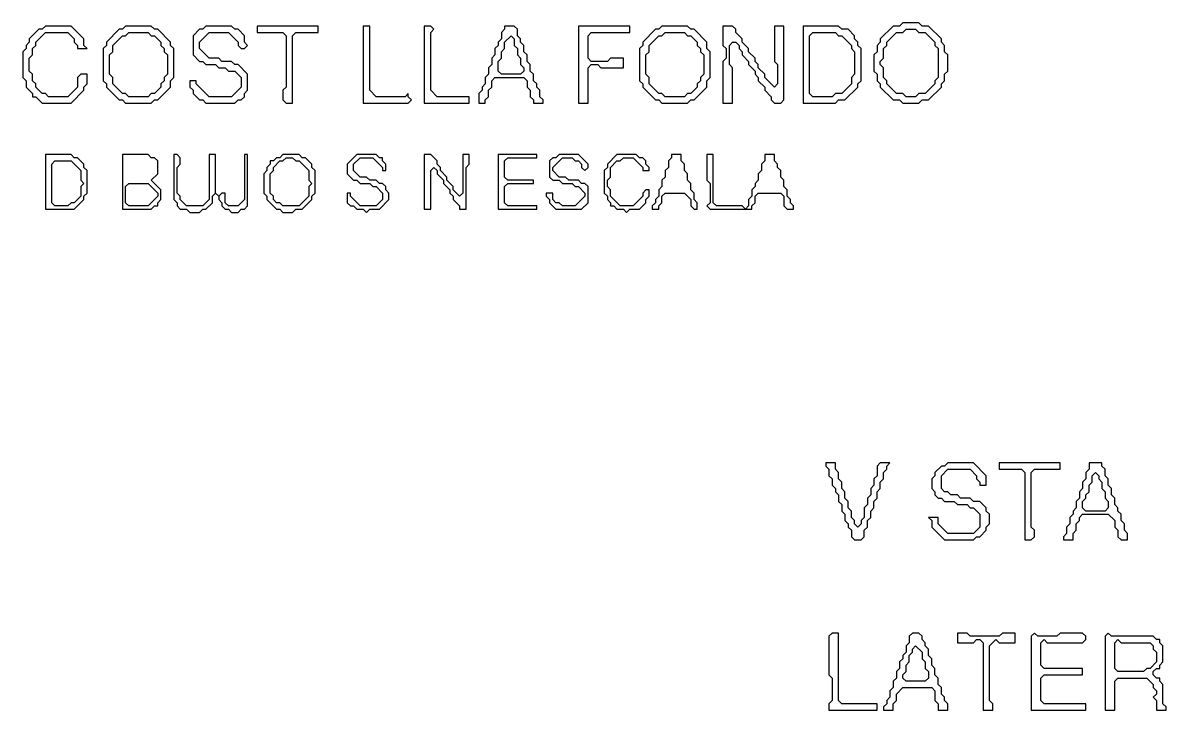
# Model space of a CAD drawing. Extents: x 17 to 323, y -435 to -5.
# Drawn here: x 218.7 to 254.3, y -235.1 to -213.7 of the extents above; entities that cross this region are included whole.
import ezdxf

# ---------------------------------------------------------------- set-up
doc = ezdxf.new("R2010")
doc.units = 0

msp = doc.modelspace()

# ---------------------------------------------------------------- linework, layer by layer
at = {"layer": 'CONTOURS'}
for p, q in [((219.2, -213.9), (218.9, -214.2)), ((219.3, -213.9), (219.2, -213.9)), ((219.4, -213.8), (219.3, -213.9)), ((220.2, -213.8), (219.4, -213.8)), ((220.6, -214.2), (220.2, -213.8)), ((221.7, -213.9), (221.3, -214.3)), ((221.8, -213.9), (221.7, -213.9)), ((221.9, -213.8), (221.8, -213.9)), ((222.7, -213.8), (221.9, -213.8)), ((222.8, -213.9), (222.7, -213.8)), ((222.9, -213.9), (222.8, -213.9)), ((223.3, -214.3), (222.9, -213.9)), ((224.2, -213.9), (224, -214.1)), ((224.3, -213.9), (224.2, -213.9)), ((224.4, -213.8), (224.3, -213.9)), ((225.2, -213.8), (224.4, -213.8)), ((225.3, -213.9), (225.2, -213.8)), ((225.4, -213.9), (225.3, -213.9)), ((225.6, -214.1), (225.4, -213.9)), ((226, -213.8), (226, -214)), ((227.9, -213.8), (226, -213.8)), ((227.9, -214), (227.9, -213.8)), ((229.3, -213.8), (229.3, -216.2)), ((229.5, -213.8), (229.3, -213.8)), ((229.5, -215.8), (229.5, -213.8)), ((231.2, -213.8), (231.2, -216.2)), ((231.4, -213.8), (231.2, -213.8)), ((231.5, -213.9), (231.4, -213.8)), ((231.4, -214), (231.5, -213.9)), ((233.7, -213.9), (233.6, -214)), ((233.7, -213.8), (233.7, -213.9)), ((234, -213.8), (233.7, -213.8)), ((234.1, -213.9), (234, -213.8)), ((234.1, -214.1), (234.1, -213.9)), ((237.6, -213.8), (236, -213.8)), ((236, -213.8), (236, -216.2)), ((237.6, -214), (237.6, -213.8)), ((238.4, -213.9), (238, -214.3)), ((238.5, -213.9), (238.4, -213.9)), ((238.6, -213.8), (238.5, -213.9)), ((239.4, -213.8), (238.6, -213.8)), ((239.5, -213.9), (239.4, -213.8)), ((239.6, -213.9), (239.5, -213.9)), ((240, -214.3), (239.6, -213.9)), ((240.5, -213.8), (240.5, -214.4)), ((240.8, -213.8), (240.5, -213.8)), ((240.9, -213.9), (240.8, -213.8)), ((240.9, -214), (240.9, -213.9)), ((242.4, -213.8), (242.1, -213.8)), ((242.1, -213.8), (242.1, -214.9)), ((242.4, -216.1), (242.4, -213.8)), ((243, -213.8), (243, -216.2)), ((244.1, -213.8), (243, -213.8)), ((244.2, -213.9), (244.1, -213.8)), ((244.4, -213.9), (244.2, -213.9)), ((244.6, -214.1), (244.4, -213.9)), ((245.8, -213.8), (245.4, -214.2)), ((246, -213.8), (245.8, -213.8)), ((246.1, -213.7), (246, -213.8)), ((246.6, -213.7), (246.1, -213.7)), ((246.1, -214), (246.2, -213.9)), ((246.2, -213.9), (246.5, -213.9)), ((246.5, -213.9), (246.6, -214)), ((246.7, -213.8), (246.6, -213.7)), ((246.9, -213.8), (246.7, -213.8)), ((247.3, -214.2), (246.9, -213.8)), ((218.9, -214.3), (218.8, -214.4)), ((218.9, -214.2), (218.9, -214.3)), ((219.1, -214.3), (219.4, -214)), ((219.1, -214.4), (219.1, -214.3)), ((219.4, -214), (220.1, -214)), ((220.1, -214), (220.3, -214.2)), ((220.3, -214.2), (220.3, -214.3)), ((220.3, -214.3), (220.4, -214.4)), ((220.6, -214.4), (220.6, -214.2)), ((221.3, -214.3), (221.3, -214.4)), ((221.5, -214.4), (221.8, -214.1)), ((221.8, -214.1), (221.9, -214.1)), ((221.9, -214.1), (222, -214)), ((222, -214), (222.6, -214)), ((222.6, -214), (222.7, -214.1)), ((222.7, -214.1), (222.8, -214.1)), ((222.8, -214.1), (223, -214.3)), ((223, -214.3), (223, -214.4)), ((223.3, -214.4), (223.3, -214.3)), ((224, -214.1), (224, -214.7)), ((224.2, -214.3), (224.5, -214)), ((224.2, -214.5), (224.2, -214.3)), ((224.5, -214), (225.1, -214)), ((225.1, -214), (225.4, -214.3)), ((225.4, -214.3), (225.4, -214.4)), ((225.6, -214.3), (225.6, -214.1)), ((225.7, -214.4), (225.6, -214.3)), ((226, -214), (226.8, -214)), ((226.8, -214), (226.9, -214.1)), ((226.9, -214.1), (226.9, -215.7)), ((227.1, -214.1), (227.2, -214)), ((227.1, -216.2), (227.1, -214.1)), ((227.2, -214), (227.9, -214)), ((231.4, -215.8), (231.4, -214)), ((233.6, -214.2), (233.5, -214.3)), ((233.5, -214.3), (233.5, -214.4)), ((233.6, -214), (233.6, -214.2)), ((233.7, -214.3), (233.9, -214.1)), ((233.7, -214.5), (233.7, -214.3)), ((233.9, -214.1), (234, -214.2)), ((234, -214.2), (234, -214.4)), ((234.2, -214.2), (234.1, -214.1)), ((234.2, -214.3), (234.2, -214.2)), ((234.3, -214.4), (234.2, -214.3)), ((236.3, -214.1), (236.4, -214)), ((236.3, -214.8), (236.3, -214.1)), ((236.4, -214), (237.6, -214)), ((238, -214.3), (238, -214.4)), ((238.2, -214.4), (238.5, -214.1)), ((238.5, -214.1), (238.6, -214.1)), ((238.6, -214.1), (238.7, -214)), ((238.7, -214), (239.3, -214)), ((239.3, -214), (239.4, -214.1)), ((239.4, -214.1), (239.5, -214.1)), ((239.5, -214.1), (239.7, -214.3)), ((239.7, -214.3), (239.7, -214.4)), ((240, -214.5), (240, -214.3)), ((240.7, -214.4), (240.8, -214.3)), ((240.8, -214.3), (240.9, -214.3)), ((241.1, -214.2), (240.9, -214)), ((240.9, -214.3), (241, -214.4)), ((241.1, -214.3), (241.1, -214.2)), ((241.3, -214.5), (241.1, -214.3)), ((243.2, -214.1), (243.3, -214)), ((243.2, -215.9), (243.2, -214.1)), ((243.3, -214), (244, -214)), ((244, -214), (244.1, -214.1)), ((244.1, -214.1), (244.2, -214.1)), ((244.2, -214.1), (244.5, -214.4)), ((244.6, -214.2), (244.6, -214.1)), ((244.7, -214.3), (244.6, -214.2)), ((244.7, -214.4), (244.7, -214.3)), ((245.4, -214.3), (245.3, -214.4)), ((245.4, -214.2), (245.4, -214.3)), ((245.6, -214.3), (245.9, -214)), ((245.6, -214.4), (245.6, -214.3)), ((245.9, -214), (246.1, -214)), ((246.6, -214), (246.8, -214)), ((246.8, -214), (247.1, -214.3)), ((247.1, -214.3), (247.1, -214.4)), ((247.3, -214.3), (247.3, -214.2)), ((247.4, -214.4), (247.3, -214.3)), ((218.8, -214.5), (218.7, -214.6)), ((218.7, -214.6), (218.7, -215.4)), ((218.8, -214.4), (218.8, -214.5)), ((219, -214.5), (219.1, -214.4)), ((219, -214.7), (219, -214.5)), ((220.4, -214.4), (220.4, -214.5)), ((220.4, -214.5), (220.7, -214.5)), ((220.7, -214.5), (220.6, -214.4)), ((221.3, -214.4), (221.2, -214.5)), ((221.2, -214.5), (221.2, -215.5)), ((221.4, -214.7), (221.5, -214.6)), ((221.5, -214.6), (221.5, -214.4)), ((223, -214.4), (223.1, -214.5)), ((223.1, -214.5), (223.1, -214.6)), ((223.1, -214.6), (223.2, -214.7)), ((223.4, -214.5), (223.3, -214.4)), ((223.4, -215.4), (223.4, -214.5)), ((224.5, -214.8), (224.2, -214.5)), ((225.4, -214.4), (225.5, -214.5)), ((225.5, -214.5), (225.6, -214.5)), ((225.6, -214.5), (225.7, -214.4)), ((233.5, -214.4), (233.4, -214.5)), ((233.4, -214.5), (233.4, -214.7)), ((233.6, -214.6), (233.7, -214.5)), ((233.6, -214.8), (233.6, -214.6)), ((234, -214.4), (234.1, -214.5)), ((234.1, -214.5), (234.1, -214.7)), ((234.3, -214.6), (234.3, -214.4)), ((234.4, -214.7), (234.3, -214.6)), ((238, -214.4), (237.9, -214.5)), ((237.9, -214.5), (237.9, -215.5)), ((238.1, -214.7), (238.2, -214.6)), ((238.2, -214.6), (238.2, -214.4)), ((239.7, -214.4), (239.8, -214.5)), ((239.8, -214.5), (239.8, -214.6)), ((239.8, -214.6), (239.9, -214.7)), ((240.1, -214.6), (240, -214.5)), ((240.1, -215.4), (240.1, -214.6)), ((240.5, -214.4), (240.6, -214.5)), ((240.6, -214.5), (240.6, -214.8)), ((240.7, -215), (240.7, -214.4)), ((241, -214.4), (241, -214.5)), ((241, -214.5), (241.1, -214.6)), ((241.1, -214.6), (241.1, -214.7)), ((241.3, -214.6), (241.3, -214.5)), ((241.5, -214.8), (241.3, -214.6)), ((244.5, -214.4), (244.5, -214.5)), ((244.5, -214.5), (244.6, -214.6)), ((244.6, -214.6), (244.6, -215.3)), ((244.8, -214.5), (244.7, -214.4)), ((244.8, -215.5), (244.8, -214.5)), ((245.3, -214.6), (245.2, -214.7)), ((245.3, -214.4), (245.3, -214.6)), ((245.5, -214.5), (245.6, -214.4)), ((245.5, -214.8), (245.5, -214.5)), ((247.1, -214.4), (247.2, -214.5)), ((247.2, -214.5), (247.2, -215.4)), ((247.4, -214.6), (247.4, -214.4)), ((247.5, -214.7), (247.4, -214.6)), ((218.9, -214.8), (219, -214.7)), ((218.9, -215.2), (218.9, -214.8)), ((221.4, -215.3), (221.4, -214.7)), ((223.2, -214.7), (223.2, -215.3)), ((224, -214.7), (224.2, -214.9)), ((224.2, -214.9), (224.3, -214.9)), ((224.3, -214.9), (224.4, -215)), ((224.4, -215), (224.7, -215)), ((224.8, -214.8), (224.5, -214.8)), ((224.7, -215), (224.8, -215.1)), ((224.9, -214.9), (224.8, -214.8)), ((225.2, -214.9), (224.9, -214.9)), ((225.3, -215), (225.2, -214.9)), ((225.4, -215), (225.3, -215)), ((225.7, -215.3), (225.4, -215)), ((233.3, -215), (233.2, -215.1)), ((233.4, -214.7), (233.3, -214.8)), ((233.3, -214.8), (233.3, -215)), ((233.5, -214.9), (233.6, -214.8)), ((233.5, -215.2), (233.5, -214.9)), ((234.1, -214.7), (234.2, -214.8)), ((234.2, -214.8), (234.2, -215)), ((234.2, -215), (234.3, -215.1)), ((234.4, -214.9), (234.4, -214.7)), ((234.5, -215), (234.4, -214.9)), ((234.5, -215.2), (234.5, -215)), ((236.4, -214.9), (236.3, -214.8)), ((236.3, -215.1), (236.4, -215)), ((236.9, -214.9), (236.4, -214.9)), ((236.4, -215), (236.6, -215)), ((236.6, -215), (236.7, -215.1)), ((237, -214.8), (236.9, -214.9)), ((237.4, -214.8), (237, -214.8)), ((237.4, -215.1), (237.4, -214.8)), ((238.1, -215.3), (238.1, -214.7)), ((239.9, -214.7), (239.9, -215.3)), ((240.6, -214.8), (240.5, -214.9)), ((240.5, -214.9), (240.5, -216.2)), ((240.8, -215.1), (240.7, -215)), ((241.1, -214.7), (241.3, -214.9)), ((241.3, -214.9), (241.3, -215)), ((241.3, -215), (241.5, -215.2)), ((241.5, -214.9), (241.5, -214.8)), ((241.6, -215), (241.5, -214.9)), ((241.6, -215.1), (241.6, -215)), ((242.1, -214.9), (242.2, -215)), ((242.2, -215), (242.2, -215.6)), ((245.2, -214.7), (245.2, -215.2)), ((245.4, -214.9), (245.5, -214.8)), ((245.4, -215), (245.4, -214.9)), ((245.5, -215.1), (245.4, -215)), ((247.5, -215.2), (247.5, -214.7)), ((219, -215.3), (218.9, -215.2)), ((219, -215.5), (219, -215.3)), ((220.5, -215.3), (220.4, -215.4)), ((220.7, -215.3), (220.5, -215.3)), ((220.7, -215.6), (220.7, -215.3)), ((221.5, -215.4), (221.4, -215.3)), ((223.2, -215.3), (223.1, -215.4)), ((224.8, -215.1), (225, -215.1)), ((225, -215.1), (225.1, -215.2)), ((225.1, -215.2), (225.3, -215.2)), ((225.3, -215.2), (225.5, -215.4)), ((225.7, -215.8), (225.7, -215.3)), ((233.2, -215.3), (233.1, -215.4)), ((233.2, -215.1), (233.2, -215.3)), ((233.6, -215.3), (233.5, -215.2)), ((234.2, -215.3), (233.6, -215.3)), ((234.3, -215.2), (234.2, -215.3)), ((234.3, -215.1), (234.3, -215.2)), ((234.6, -215.3), (234.5, -215.2)), ((234.6, -215.5), (234.6, -215.3)), ((236.3, -216.2), (236.3, -215.1)), ((236.7, -215.1), (237.4, -215.1)), ((238.2, -215.4), (238.1, -215.3)), ((239.9, -215.3), (239.8, -215.4)), ((240.8, -216.2), (240.8, -215.1)), ((241.5, -215.2), (241.5, -215.3)), ((241.5, -215.3), (241.6, -215.4)), ((241.8, -215.3), (241.6, -215.1)), ((241.8, -215.4), (241.8, -215.3)), ((244.6, -215.3), (244.5, -215.4)), ((245.2, -215.2), (245.3, -215.3)), ((245.3, -215.3), (245.3, -215.5)), ((245.5, -215.4), (245.5, -215.1)), ((247.4, -215.3), (247.5, -215.2)), ((247.4, -215.5), (247.4, -215.3)), ((218.7, -215.4), (218.8, -215.5)), ((218.8, -215.5), (218.8, -215.7)), ((218.8, -215.7), (219, -215.9)), ((219.1, -215.6), (219, -215.5)), ((219.1, -215.7), (219.1, -215.6)), ((219.3, -215.9), (219.1, -215.7)), ((220.4, -215.7), (220.1, -216)), ((220.4, -215.4), (220.4, -215.7)), ((220.6, -215.7), (220.7, -215.6)), ((220.6, -215.8), (220.6, -215.7)), ((221.2, -215.5), (221.3, -215.6)), ((221.3, -215.6), (221.3, -215.7)), ((221.3, -215.7), (221.7, -216.1)), ((221.5, -215.6), (221.5, -215.4)), ((221.8, -215.9), (221.5, -215.6)), ((223, -215.7), (222.8, -215.9)), ((222.9, -216.1), (223.3, -215.7)), ((223.1, -215.5), (223, -215.6)), ((223, -215.6), (223, -215.7)), ((223.1, -215.4), (223.1, -215.5)), ((223.3, -215.5), (223.4, -215.4)), ((223.3, -215.7), (223.3, -215.5)), ((224.1, -215.5), (223.9, -215.5)), ((223.9, -215.5), (223.9, -215.7)), ((223.9, -215.7), (224, -215.8)), ((224.1, -215.6), (224.1, -215.5)), ((224.5, -216), (224.1, -215.6)), ((225.5, -215.7), (225.2, -216)), ((225.5, -215.4), (225.5, -215.7)), ((226.9, -215.7), (226.8, -215.8)), ((233.1, -215.6), (233, -215.7)), ((233, -215.7), (233, -215.8)), ((233.1, -215.4), (233.1, -215.6)), ((233.2, -215.8), (233.3, -215.7)), ((233.3, -215.5), (233.4, -215.4)), ((233.3, -215.7), (233.3, -215.5)), ((233.4, -215.4), (234.3, -215.4)), ((234.3, -215.4), (234.4, -215.5)), ((234.4, -215.5), (234.4, -215.7)), ((234.4, -215.7), (234.5, -215.8)), ((234.7, -215.6), (234.6, -215.5)), ((234.7, -215.7), (234.7, -215.6)), ((234.8, -215.8), (234.7, -215.7)), ((237.9, -215.5), (238, -215.6)), ((238, -215.6), (238, -215.7)), ((238, -215.7), (238.4, -216.1)), ((238.2, -215.6), (238.2, -215.4)), ((238.5, -215.9), (238.2, -215.6)), ((239.7, -215.7), (239.5, -215.9)), ((239.6, -216.1), (240, -215.7)), ((239.8, -215.5), (239.7, -215.6)), ((239.7, -215.6), (239.7, -215.7)), ((239.8, -215.4), (239.8, -215.5)), ((240, -215.5), (240.1, -215.4)), ((240, -215.7), (240, -215.5)), ((241.6, -215.4), (241.6, -215.5)), ((241.6, -215.5), (241.8, -215.7)), ((242.1, -215.7), (241.8, -215.4)), ((241.8, -215.7), (241.8, -215.8)), ((242.2, -215.6), (242.1, -215.7)), ((244.5, -215.6), (244.2, -215.9)), ((244.3, -216.1), (244.7, -215.7)), ((244.5, -215.4), (244.5, -215.6)), ((244.7, -215.6), (244.8, -215.5)), ((244.7, -215.7), (244.7, -215.6)), ((245.3, -215.5), (245.4, -215.6)), ((245.4, -215.6), (245.4, -215.7)), ((245.4, -215.7), (245.8, -216.1)), ((245.6, -215.5), (245.5, -215.4)), ((245.6, -215.6), (245.6, -215.5)), ((245.9, -215.9), (245.6, -215.6)), ((247.1, -215.6), (246.8, -215.9)), ((246.9, -216.1), (247.3, -215.7)), ((247.2, -215.4), (247.1, -215.5)), ((247.1, -215.5), (247.1, -215.6)), ((247.3, -215.6), (247.4, -215.5)), ((247.3, -215.7), (247.3, -215.6)), ((219, -215.9), (219, -216)), ((219, -216), (219.1, -216)), ((219.1, -216), (219.3, -216.2)), ((219.4, -215.9), (219.3, -215.9)), ((219.5, -216), (219.4, -215.9)), ((220.1, -216), (219.5, -216)), ((220.2, -216.2), (220.6, -215.8)), ((221.9, -215.9), (221.8, -215.9)), ((222, -216), (221.9, -215.9)), ((222.6, -216), (222, -216)), ((222.7, -215.9), (222.6, -216)), ((222.8, -215.9), (222.7, -215.9)), ((224, -215.8), (224, -215.9)), ((224, -215.9), (224.2, -216.1)), ((225.2, -216), (224.5, -216)), ((225.5, -216.1), (225.6, -216)), ((225.6, -215.9), (225.7, -215.8)), ((225.6, -216), (225.6, -215.9)), ((226.8, -215.8), (226.8, -216.1)), ((229.7, -216), (229.5, -215.8)), ((230.6, -216), (229.7, -216)), ((230.7, -215.9), (230.6, -216)), ((230.7, -216), (230.7, -215.9)), ((230.8, -216.1), (230.7, -216)), ((231.6, -216), (231.4, -215.8)), ((232.6, -216), (231.6, -216)), ((232.6, -216.2), (232.6, -216)), ((233, -215.8), (232.9, -215.9)), ((232.9, -215.9), (232.9, -216.2)), ((233.1, -216.1), (233.2, -216)), ((233.2, -216), (233.2, -215.8)), ((234.5, -215.8), (234.5, -216)), ((234.5, -216), (234.6, -216.1)), ((234.8, -216), (234.8, -215.8)), ((234.9, -216.1), (234.8, -216)), ((238.6, -215.9), (238.5, -215.9)), ((238.7, -216), (238.6, -215.9)), ((239.3, -216), (238.7, -216)), ((239.4, -215.9), (239.3, -216)), ((239.5, -215.9), (239.4, -215.9)), ((241.8, -215.8), (242, -216)), ((242, -216), (242, -216.1)), ((243.3, -216), (243.2, -215.9)), ((243.9, -216), (243.3, -216)), ((244, -215.9), (243.9, -216)), ((244.2, -215.9), (244, -215.9)), ((246.1, -215.9), (245.9, -215.9)), ((246.2, -216), (246.1, -215.9)), ((246.5, -216), (246.2, -216)), ((246.6, -215.9), (246.5, -216)), ((246.8, -215.9), (246.6, -215.9)), ((219.3, -216.2), (220.2, -216.2)), ((221.7, -216.1), (221.8, -216.1)), ((221.8, -216.1), (221.9, -216.2)), ((221.9, -216.2), (222.7, -216.2)), ((222.7, -216.2), (222.8, -216.1)), ((222.8, -216.1), (222.9, -216.1)), ((224.2, -216.1), (224.3, -216.1)), ((224.3, -216.1), (224.4, -216.2)), ((224.4, -216.2), (225.3, -216.2)), ((225.3, -216.2), (225.4, -216.1)), ((225.4, -216.1), (225.5, -216.1)), ((226.8, -216.1), (226.9, -216.2)), ((226.9, -216.2), (227.1, -216.2)), ((229.3, -216.2), (230.7, -216.2)), ((230.7, -216.2), (230.8, -216.1)), ((231.2, -216.2), (232.6, -216.2)), ((232.9, -216.2), (233.1, -216.2)), ((233.1, -216.2), (233.1, -216.1)), ((234.6, -216.1), (234.6, -216.2)), ((234.6, -216.2), (234.9, -216.2)), ((234.9, -216.2), (234.9, -216.1)), ((236, -216.2), (236.3, -216.2)), ((238.4, -216.1), (238.5, -216.1)), ((238.5, -216.1), (238.6, -216.2)), ((238.6, -216.2), (239.4, -216.2)), ((239.4, -216.2), (239.5, -216.1)), ((239.5, -216.1), (239.6, -216.1)), ((240.5, -216.2), (240.8, -216.2)), ((242, -216.1), (242.1, -216.2)), ((242.1, -216.2), (242.3, -216.2)), ((242.3, -216.2), (242.4, -216.1)), ((243, -216.2), (244, -216.2)), ((244, -216.2), (244.1, -216.1)), ((244.1, -216.1), (244.3, -216.1)), ((245.8, -216.1), (246, -216.1)), ((246, -216.1), (246.1, -216.2)), ((246.1, -216.2), (246.6, -216.2)), ((246.6, -216.2), (246.7, -216.1)), ((246.7, -216.1), (246.9, -216.1)), ((219.4, -217.8), (219.4, -219.5)), ((220.2, -217.8), (219.4, -217.8)), ((220.3, -217.9), (220.2, -217.8)), ((221.8, -217.8), (221.8, -219.5)), ((222.6, -217.8), (221.8, -217.8)), ((222.7, -217.9), (222.6, -217.8)), ((223.4, -217.8), (223.4, -219.2)), ((223.5, -217.8), (223.4, -217.8)), ((223.6, -217.9), (223.5, -217.8)), ((224.7, -217.8), (224.5, -217.8)), ((224.5, -217.8), (224.5, -219.2)), ((224.7, -219), (224.7, -217.8)), ((225.7, -217.8), (225.6, -217.8)), ((225.6, -217.8), (225.6, -219.2)), ((225.7, -219.4), (225.7, -217.8)), ((226.8, -217.8), (226.7, -217.9)), ((227.3, -217.8), (226.8, -217.8)), ((227.4, -217.9), (227.3, -217.8)), ((229.1, -217.8), (228.8, -218.1)), ((229.7, -217.8), (229.1, -217.8)), ((229.8, -217.9), (229.7, -217.8)), ((231.2, -217.8), (231.2, -219.5)), ((231.4, -217.8), (231.2, -217.8)), ((231.6, -218), (231.4, -217.8)), ((232.6, -217.8), (232.4, -217.8)), ((232.4, -217.8), (232.4, -219)), ((232.6, -218.1), (232.6, -217.8)), ((233.5, -217.8), (233.5, -219.5)), ((234.7, -217.8), (233.5, -217.8)), ((234.7, -217.9), (234.7, -217.8)), ((235.4, -217.8), (235.3, -217.9)), ((236, -217.8), (235.4, -217.8)), ((236.3, -218.1), (236, -217.8)), ((237.2, -217.8), (236.9, -218.1)), ((237.8, -217.8), (237.2, -217.8)), ((237.9, -217.9), (237.8, -217.8)), ((238.9, -217.8), (238.9, -217.9)), ((239.2, -217.8), (238.9, -217.8)), ((239.2, -218), (239.2, -217.8)), ((240, -217.8), (240, -218.6)), ((240.2, -217.8), (240, -217.8)), ((240.2, -219.3), (240.2, -217.8)), ((242.1, -217.8), (241.8, -217.8)), ((241.8, -217.8), (241.8, -218)), ((242.1, -218), (242.1, -217.8)), ((219.6, -218.1), (219.7, -218)), ((219.6, -219.3), (219.6, -218.1)), ((219.7, -218), (220.2, -218)), ((220.2, -218), (220.5, -218.3)), ((220.4, -217.9), (220.3, -217.9)), ((220.6, -218.1), (220.4, -217.9)), ((220.6, -218.2), (220.6, -218.1)), ((220.7, -218.3), (220.6, -218.2)), ((222.8, -217.9), (222.7, -217.9)), ((222.9, -218), (222.8, -217.9)), ((222.9, -218.4), (222.9, -218)), ((223.5, -218.2), (223.6, -218.1)), ((223.5, -219), (223.5, -218.2)), ((223.6, -218.1), (223.6, -217.9)), ((226.4, -218.1), (226.3, -218.2)), ((226.3, -218.2), (226.3, -218.3)), ((226.5, -218), (226.4, -218)), ((226.4, -218), (226.4, -218.1)), ((226.6, -217.9), (226.5, -218)), ((226.5, -218.2), (226.7, -218)), ((226.5, -218.3), (226.5, -218.2)), ((226.7, -217.9), (226.6, -217.9)), ((226.7, -218), (226.8, -218)), ((226.8, -218), (226.9, -217.9)), ((226.9, -217.9), (227.1, -217.9)), ((227.1, -217.9), (227.2, -218)), ((227.2, -218), (227.3, -218)), ((227.3, -218), (227.6, -218.3)), ((227.5, -217.9), (227.4, -217.9)), ((227.7, -218.1), (227.5, -217.9)), ((227.7, -218.2), (227.7, -218.1)), ((227.8, -218.3), (227.7, -218.2)), ((228.8, -218.1), (228.8, -218.4)), ((229, -218.1), (229.2, -217.9)), ((229, -218.3), (229, -218.1)), ((229.2, -217.9), (229.6, -217.9)), ((229.6, -217.9), (229.9, -218.2)), ((229.9, -217.9), (229.8, -217.9)), ((229.9, -218), (229.9, -217.9)), ((230, -218.1), (229.9, -218)), ((229.9, -218.2), (229.9, -218.3)), ((230, -218.3), (230, -218.1)), ((231.4, -218.3), (231.5, -218.2)), ((231.5, -218.2), (231.6, -218.3)), ((231.6, -218.1), (231.6, -218)), ((231.7, -218.2), (231.6, -218.1)), ((231.7, -218.3), (231.7, -218.2)), ((232.5, -218.2), (232.6, -218.1)), ((232.5, -219.5), (232.5, -218.2)), ((233.7, -218), (233.8, -217.9)), ((233.7, -218.5), (233.7, -218)), ((233.8, -217.9), (234.7, -217.9)), ((235.2, -217.9), (235.1, -218)), ((235.1, -218), (235.1, -218.5)), ((235.3, -217.9), (235.2, -217.9)), ((235.2, -218.2), (235.5, -217.9)), ((235.2, -218.3), (235.2, -218.2)), ((235.5, -217.9), (235.8, -217.9)), ((235.8, -217.9), (235.9, -218)), ((235.9, -218), (236, -218)), ((236, -218), (236.1, -218.1)), ((236.1, -218.1), (236.1, -218.2)), ((236.1, -218.2), (236.2, -218.3)), ((236.2, -218.3), (236.3, -218.2)), ((236.3, -218.2), (236.3, -218.1)), ((236.9, -218.2), (236.8, -218.3)), ((236.9, -218.1), (236.9, -218.2)), ((237, -218.2), (237.2, -218)), ((237, -218.5), (237, -218.2)), ((237.2, -218), (237.3, -218)), ((237.3, -218), (237.4, -217.9)), ((237.4, -217.9), (237.7, -217.9)), ((237.7, -217.9), (238, -218.2)), ((238, -217.9), (237.9, -217.9)), ((238.1, -218), (238, -217.9)), ((238, -218.2), (238, -218.3)), ((238.1, -218.1), (238.1, -218)), ((238.2, -218.2), (238.1, -218.1)), ((238.2, -218.3), (238.2, -218.2)), ((238.8, -218.2), (238.7, -218.3)), ((238.9, -217.9), (238.8, -218)), ((238.8, -218), (238.8, -218.2)), ((239.3, -218.1), (239.2, -218)), ((239.3, -218.3), (239.3, -218.1)), ((241.8, -218), (241.7, -218.1)), ((241.7, -218.1), (241.7, -218.3)), ((242.2, -218.1), (242.1, -218)), ((242.2, -218.2), (242.2, -218.1)), ((242.3, -218.3), (242.2, -218.2)), ((220.5, -218.3), (220.5, -218.6)), ((220.7, -219), (220.7, -218.3)), ((222.7, -218.6), (222.9, -218.4)), ((226.3, -218.3), (226.2, -218.4)), ((226.2, -218.4), (226.2, -219)), ((226.4, -218.4), (226.5, -218.3)), ((226.4, -219), (226.4, -218.4)), ((227.6, -218.3), (227.6, -218.6)), ((227.8, -219), (227.8, -218.3)), ((228.8, -218.4), (229, -218.6)), ((229.2, -218.5), (229, -218.3)), ((229.4, -218.5), (229.2, -218.5)), ((229.5, -218.6), (229.4, -218.5)), ((229.9, -218.3), (230, -218.3)), ((231.4, -219.5), (231.4, -218.3)), ((231.6, -218.3), (231.6, -218.4)), ((231.6, -218.4), (231.8, -218.6)), ((231.9, -218.5), (231.7, -218.3)), ((231.9, -218.6), (231.9, -218.5)), ((233.8, -218.6), (233.7, -218.5)), ((235.1, -218.5), (235.2, -218.6)), ((235.4, -218.5), (235.2, -218.3)), ((235.6, -218.5), (235.4, -218.5)), ((235.7, -218.6), (235.6, -218.5)), ((236.8, -218.3), (236.8, -219)), ((236.9, -218.6), (237, -218.5)), ((238, -218.3), (238.2, -218.3)), ((238.7, -218.5), (238.6, -218.6)), ((238.7, -218.3), (238.7, -218.5)), ((239.4, -218.4), (239.3, -218.3)), ((239.4, -218.6), (239.4, -218.4)), ((241.7, -218.3), (241.6, -218.4)), ((241.6, -218.4), (241.6, -218.6)), ((242.3, -218.5), (242.3, -218.3)), ((242.4, -218.6), (242.3, -218.5)), ((220.5, -218.6), (220.6, -218.7)), ((220.6, -218.7), (220.5, -218.8)), ((220.5, -218.8), (220.5, -219.1)), ((221.9, -218.8), (222, -218.7)), ((221.9, -219.3), (221.9, -218.8)), ((222, -218.7), (222.6, -218.7)), ((222.6, -218.7), (222.9, -219)), ((223, -218.9), (222.7, -218.6)), ((223, -219.2), (223, -218.9)), ((227.6, -218.6), (227.7, -218.7)), ((227.7, -218.7), (227.6, -218.8)), ((227.6, -218.8), (227.6, -219.1)), ((229, -218.6), (229.1, -218.6)), ((229.1, -218.6), (229.2, -218.7)), ((229.2, -218.7), (229.5, -218.7)), ((229.7, -218.6), (229.5, -218.6)), ((229.5, -218.7), (229.6, -218.8)), ((229.6, -218.8), (229.7, -218.8)), ((229.8, -218.7), (229.7, -218.6)), ((229.7, -218.8), (229.9, -219)), ((229.9, -218.7), (229.8, -218.7)), ((230, -218.8), (229.9, -218.7)), ((230, -218.9), (230, -218.8)), ((230.1, -219), (230, -218.9)), ((231.8, -218.6), (231.8, -218.7)), ((231.8, -218.7), (232, -218.9)), ((232.1, -218.8), (231.9, -218.6)), ((232, -218.9), (232, -219)), ((232.1, -218.9), (232.1, -218.8)), ((232.3, -219.1), (232.1, -218.9)), ((233.7, -218.8), (233.8, -218.7)), ((233.7, -219.3), (233.7, -218.8)), ((234.6, -218.6), (233.8, -218.6)), ((233.8, -218.7), (234.6, -218.7)), ((234.6, -218.7), (234.6, -218.6)), ((235.2, -218.6), (235.4, -218.6)), ((235.4, -218.6), (235.5, -218.7)), ((235.5, -218.7), (235.8, -218.7)), ((236, -218.6), (235.7, -218.6)), ((235.8, -218.7), (235.9, -218.8)), ((235.9, -218.8), (236, -218.8)), ((236.1, -218.7), (236, -218.6)), ((236, -218.8), (236.2, -219)), ((236.2, -218.7), (236.1, -218.7)), ((236.3, -218.8), (236.2, -218.7)), ((236.3, -219.3), (236.3, -218.8)), ((236.9, -218.8), (236.9, -218.6)), ((237, -218.9), (236.9, -218.8)), ((237, -219.1), (237, -218.9)), ((238.1, -218.9), (238, -219)), ((238.2, -218.9), (238.1, -218.9)), ((238.2, -219.1), (238.2, -218.9)), ((238.6, -218.8), (238.5, -218.9)), ((238.5, -218.9), (238.5, -219.1)), ((238.6, -218.6), (238.6, -218.8)), ((239.5, -218.7), (239.4, -218.6)), ((239.5, -218.9), (239.5, -218.7)), ((239.6, -219), (239.5, -218.9)), ((240, -218.6), (240.1, -218.7)), ((240.1, -218.7), (240.1, -219.3)), ((241.5, -218.8), (241.4, -218.9)), ((241.4, -218.9), (241.4, -219.1)), ((241.6, -218.6), (241.5, -218.7)), ((241.5, -218.7), (241.5, -218.8)), ((242.4, -218.8), (242.4, -218.6)), ((242.5, -218.9), (242.4, -218.8)), ((242.5, -219.1), (242.5, -218.9)), ((220.5, -219.1), (220.3, -219.3)), ((220.3, -219.5), (220.6, -219.2)), ((220.6, -219.1), (220.7, -219)), ((220.6, -219.2), (220.6, -219.1)), ((222.9, -219.1), (222.6, -219.4)), ((222.9, -219), (222.9, -219.1)), ((222.9, -219.3), (223, -219.2)), ((223.4, -219.2), (223.5, -219.3)), ((223.6, -219.1), (223.5, -219)), ((223.6, -219.2), (223.6, -219.1)), ((223.8, -219.4), (223.6, -219.2)), ((224.5, -219.2), (224.3, -219.4)), ((224.6, -219.1), (224.7, -219)), ((224.6, -219.3), (224.6, -219.1)), ((224.7, -219), (224.8, -219.1)), ((224.8, -219.1), (224.7, -219)), ((224.9, -219), (224.8, -219.1)), ((224.8, -219.1), (224.8, -219.2)), ((224.8, -219.2), (224.9, -219.3)), ((225, -219), (224.9, -219)), ((225, -219.3), (225, -219)), ((225.6, -219.2), (225.4, -219.4)), ((226.2, -219), (226.3, -219.1)), ((226.3, -219.1), (226.3, -219.2)), ((226.3, -219.2), (226.6, -219.5)), ((226.5, -219.1), (226.4, -219)), ((226.5, -219.2), (226.5, -219.1)), ((226.6, -219.3), (226.5, -219.2)), ((227.6, -219.1), (227.3, -219.4)), ((227.4, -219.5), (227.7, -219.2)), ((227.7, -219.1), (227.8, -219)), ((227.7, -219.2), (227.7, -219.1)), ((228.9, -219), (228.8, -219)), ((228.8, -219), (228.8, -219.3)), ((228.9, -219.1), (228.9, -219)), ((229.2, -219.4), (228.9, -219.1)), ((229.9, -219.2), (229.7, -219.4)), ((229.8, -219.5), (230.1, -219.2)), ((229.9, -219), (229.9, -219.2)), ((230.1, -219.2), (230.1, -219)), ((232, -219), (232.1, -219.1)), ((232.1, -219.1), (232.1, -219.2)), ((232.1, -219.2), (232.3, -219.4)), ((232.4, -219), (232.3, -219.1)), ((235.2, -219), (235, -219)), ((235, -219), (235, -219.1)), ((235, -219.1), (235.1, -219.2)), ((235.1, -219.2), (235.1, -219.3)), ((235.2, -219.2), (235.2, -219)), ((235.3, -219.3), (235.2, -219.2)), ((236.2, -219.1), (235.9, -219.4)), ((236.2, -219), (236.2, -219.1)), ((236.8, -219), (236.9, -219.1)), ((236.9, -219.1), (236.9, -219.2)), ((236.9, -219.2), (237, -219.3)), ((237.3, -219.4), (237, -219.1)), ((238, -219.1), (237.7, -219.4)), ((238, -219), (238, -219.1)), ((238.1, -219.2), (238.2, -219.1)), ((238.1, -219.3), (238.1, -219.2)), ((238.5, -219.1), (238.4, -219.2)), ((238.4, -219.2), (238.4, -219.3)), ((238.6, -219.1), (238.7, -219)), ((238.6, -219.3), (238.6, -219.1)), ((238.7, -219), (239.3, -219)), ((239.3, -219), (239.5, -219.2)), ((239.5, -219.2), (239.5, -219.4)), ((239.6, -219.2), (239.6, -219)), ((239.7, -219.3), (239.6, -219.2)), ((241.4, -219.1), (241.3, -219.2)), ((241.3, -219.2), (241.3, -219.4)), ((241.5, -219.1), (241.6, -219)), ((241.5, -219.3), (241.5, -219.1)), ((241.6, -219), (242.3, -219)), ((242.3, -219), (242.4, -219.1)), ((242.4, -219.1), (242.4, -219.4)), ((242.6, -219.2), (242.5, -219.1)), ((242.6, -219.3), (242.6, -219.2)), ((219.4, -219.5), (220.3, -219.5)), ((219.7, -219.4), (219.6, -219.3)), ((220.1, -219.4), (219.7, -219.4)), ((220.2, -219.3), (220.1, -219.4)), ((220.3, -219.3), (220.2, -219.3)), ((221.8, -219.5), (222.7, -219.5)), ((222, -219.4), (221.9, -219.3)), ((222.6, -219.4), (222, -219.4)), ((222.7, -219.5), (222.8, -219.4)), ((222.8, -219.4), (222.9, -219.4)), ((222.9, -219.4), (222.9, -219.3)), ((223.5, -219.3), (223.5, -219.4)), ((223.5, -219.4), (223.6, -219.5)), ((223.6, -219.5), (223.8, -219.5)), ((224.3, -219.4), (223.8, -219.4)), ((223.8, -219.5), (223.9, -219.6)), ((223.9, -219.6), (224.2, -219.6)), ((224.2, -219.6), (224.3, -219.5)), ((224.3, -219.5), (224.4, -219.5)), ((224.4, -219.5), (224.6, -219.3)), ((224.9, -219.3), (224.9, -219.4)), ((224.9, -219.4), (225, -219.5)), ((225.1, -219.4), (225, -219.3)), ((225, -219.5), (225.1, -219.5)), ((225.4, -219.4), (225.1, -219.4)), ((225.1, -219.5), (225.2, -219.6)), ((225.2, -219.6), (225.4, -219.6)), ((225.4, -219.6), (225.5, -219.5)), ((225.5, -219.5), (225.6, -219.5)), ((225.6, -219.5), (225.7, -219.4)), ((226.7, -219.3), (226.6, -219.3)), ((226.6, -219.5), (226.7, -219.5)), ((226.8, -219.4), (226.7, -219.3)), ((226.7, -219.5), (226.8, -219.6)), ((227.3, -219.4), (226.8, -219.4)), ((226.8, -219.6), (227.1, -219.6)), ((227.1, -219.6), (227.2, -219.5)), ((227.2, -219.5), (227.4, -219.5)), ((228.8, -219.3), (228.9, -219.4)), ((228.9, -219.4), (229, -219.4)), ((229, -219.4), (229.1, -219.5)), ((229.1, -219.5), (229.3, -219.5)), ((229.7, -219.4), (229.2, -219.4)), ((229.3, -219.5), (229.4, -219.6)), ((229.4, -219.6), (229.5, -219.5)), ((229.5, -219.5), (229.8, -219.5)), ((231.2, -219.5), (231.4, -219.5)), ((232.3, -219.4), (232.3, -219.5)), ((232.3, -219.5), (232.5, -219.5)), ((233.5, -219.5), (234.7, -219.5)), ((233.8, -219.4), (233.7, -219.3)), ((234.7, -219.4), (233.8, -219.4)), ((234.7, -219.5), (234.7, -219.4)), ((235.1, -219.3), (235.3, -219.5)), ((235.4, -219.3), (235.3, -219.3)), ((235.3, -219.5), (236.1, -219.5)), ((235.5, -219.4), (235.4, -219.3)), ((235.9, -219.4), (235.5, -219.4)), ((236.1, -219.5), (236.3, -219.3)), ((237, -219.3), (237, -219.4)), ((237, -219.4), (237.1, -219.4)), ((237.1, -219.4), (237.2, -219.5)), ((237.2, -219.5), (237.4, -219.5)), ((237.7, -219.4), (237.3, -219.4)), ((237.4, -219.5), (237.5, -219.6)), ((237.5, -219.6), (237.6, -219.5)), ((237.6, -219.5), (237.9, -219.5)), ((237.9, -219.5), (238.1, -219.3)), ((238.4, -219.3), (238.3, -219.4)), ((238.3, -219.4), (238.3, -219.5)), ((238.3, -219.5), (238.5, -219.5)), ((238.5, -219.4), (238.6, -219.3)), ((238.5, -219.5), (238.5, -219.4)), ((239.5, -219.4), (239.6, -219.5)), ((239.6, -219.5), (239.7, -219.5)), ((239.7, -219.5), (239.7, -219.3)), ((240.1, -219.3), (240, -219.4)), ((240, -219.4), (240.1, -219.5)), ((240.1, -219.5), (241.4, -219.5)), ((240.3, -219.4), (240.2, -219.3)), ((241.1, -219.4), (240.3, -219.4)), ((241.2, -219.5), (241.1, -219.4)), ((241.3, -219.4), (241.2, -219.5)), ((241.4, -219.4), (241.5, -219.3)), ((241.4, -219.5), (241.4, -219.4)), ((242.4, -219.4), (242.5, -219.5)), ((242.5, -219.5), (242.7, -219.5)), ((242.7, -219.4), (242.6, -219.3)), ((242.7, -219.5), (242.7, -219.4)), ((243.7, -227.4), (243.7, -227.5)), ((244, -227.4), (243.7, -227.4)), ((244, -227.6), (244, -227.4)), ((245.4, -227.4), (245.3, -227.5)), ((245.7, -227.4), (245.4, -227.4)), ((245.6, -227.5), (245.7, -227.4)), ((247.5, -227.4), (247.4, -227.5)), ((248.3, -227.4), (247.5, -227.4)), ((248.7, -227.8), (248.3, -227.4)), ((249.1, -227.4), (249.1, -227.6)), ((251, -227.4), (249.1, -227.4)), ((251, -227.6), (251, -227.4)), ((251.9, -227.4), (251.9, -227.6)), ((252.3, -227.4), (251.9, -227.4)), ((252.3, -227.5), (252.3, -227.4)), ((243.7, -227.5), (243.8, -227.6)), ((243.8, -227.6), (243.8, -227.8)), ((243.8, -227.8), (243.9, -227.9)), ((244.1, -227.7), (244, -227.6)), ((244.1, -227.9), (244.1, -227.7)), ((245.3, -227.8), (245.2, -227.9)), ((245.3, -227.5), (245.3, -227.8)), ((245.5, -227.7), (245.6, -227.6)), ((245.5, -227.9), (245.5, -227.7)), ((245.6, -227.6), (245.6, -227.5)), ((247.1, -227.8), (247, -227.9)), ((247.3, -227.5), (247.1, -227.7)), ((247.1, -227.7), (247.1, -227.8)), ((247.4, -227.5), (247.3, -227.5)), ((247.3, -227.8), (247.5, -227.6)), ((247.3, -228.2), (247.3, -227.8)), ((247.5, -227.6), (248.2, -227.6)), ((248.2, -227.6), (248.4, -227.8)), ((248.4, -227.8), (248.4, -227.9)), ((248.7, -228.1), (248.7, -227.8)), ((249.1, -227.6), (249.8, -227.6)), ((249.8, -227.6), (249.9, -227.7)), ((249.9, -227.7), (249.9, -229.8)), ((250.1, -227.7), (250.2, -227.6)), ((250.1, -229.4), (250.1, -227.7)), ((250.2, -227.6), (251, -227.6)), ((251.9, -227.6), (251.8, -227.7)), ((251.8, -227.7), (251.8, -227.9)), ((252, -227.8), (252.1, -227.7)), ((252, -228), (252, -227.8)), ((252.1, -227.7), (252.2, -227.8)), ((252.2, -227.8), (252.2, -227.9)), ((252.4, -227.6), (252.3, -227.5)), ((252.4, -227.8), (252.4, -227.6)), ((252.5, -227.9), (252.4, -227.8)), ((243.9, -227.9), (243.9, -228.1)), ((243.9, -228.1), (244, -228.2)), ((244.2, -228), (244.1, -227.9)), ((244.2, -228.2), (244.2, -228)), ((245.2, -228.1), (245.1, -228.2)), ((245.2, -227.9), (245.2, -228.1)), ((245.4, -228), (245.5, -227.9)), ((245.4, -228.2), (245.4, -228)), ((247, -227.9), (247, -228.2)), ((248.4, -227.9), (248.5, -228)), ((248.5, -228), (248.5, -228.1)), ((248.5, -228.1), (248.7, -228.1)), ((251.8, -227.9), (251.7, -228)), ((251.7, -228), (251.7, -228.2)), ((251.9, -228.1), (252, -228)), ((251.9, -228.3), (251.9, -228.1)), ((252.2, -227.9), (252.3, -228)), ((252.3, -228), (252.3, -228.2)), ((252.5, -228.1), (252.5, -227.9)), ((252.6, -228.2), (252.5, -228.1)), ((244, -228.2), (244, -228.3)), ((244, -228.3), (244.1, -228.4)), ((244.1, -228.4), (244.1, -228.6)), ((244.3, -228.3), (244.2, -228.2)), ((244.3, -228.5), (244.3, -228.3)), ((244.4, -228.6), (244.3, -228.5)), ((245.1, -228.4), (245, -228.5)), ((245, -228.5), (245, -228.7)), ((245.1, -228.2), (245.1, -228.4)), ((245.2, -228.6), (245.3, -228.5)), ((245.3, -228.3), (245.4, -228.2)), ((245.3, -228.5), (245.3, -228.3)), ((247, -228.2), (247.1, -228.3)), ((247.1, -228.3), (247.1, -228.4)), ((247.1, -228.4), (247.2, -228.5)), ((247.2, -228.5), (247.3, -228.5)), ((247.4, -228.3), (247.3, -228.2)), ((247.3, -228.5), (247.4, -228.6)), ((247.5, -228.3), (247.4, -228.3)), ((247.6, -228.4), (247.5, -228.3)), ((247.8, -228.4), (247.6, -228.4)), ((247.9, -228.5), (247.8, -228.4)), ((248.2, -228.5), (247.9, -228.5)), ((248.3, -228.6), (248.2, -228.5)), ((251.6, -228.5), (251.5, -228.6)), ((251.7, -228.2), (251.6, -228.3)), ((251.6, -228.3), (251.6, -228.5)), ((251.7, -228.6), (251.8, -228.5)), ((251.8, -228.4), (251.9, -228.3)), ((251.8, -228.5), (251.8, -228.4)), ((252.3, -228.2), (252.4, -228.3)), ((252.4, -228.3), (252.4, -228.5)), ((252.4, -228.5), (252.5, -228.6)), ((252.6, -228.4), (252.6, -228.2)), ((252.7, -228.5), (252.6, -228.4)), ((252.7, -228.7), (252.7, -228.5)), ((244.1, -228.6), (244.2, -228.7)), ((244.2, -228.7), (244.2, -228.9)), ((244.2, -228.9), (244.3, -229)), ((244.4, -228.8), (244.4, -228.6)), ((244.5, -228.9), (244.4, -228.8)), ((244.5, -229.1), (244.5, -228.9)), ((245, -228.7), (244.9, -228.8)), ((244.9, -228.8), (244.9, -229.1)), ((245.1, -228.9), (245.2, -228.8)), ((245.1, -229.1), (245.1, -228.9)), ((245.2, -228.8), (245.2, -228.6)), ((247.4, -228.6), (247.7, -228.6)), ((247.7, -228.6), (247.8, -228.7)), ((247.8, -228.7), (248.1, -228.7)), ((248.1, -228.7), (248.2, -228.8)), ((248.2, -228.8), (248.3, -228.8)), ((248.5, -228.6), (248.3, -228.6)), ((248.3, -228.8), (248.5, -229)), ((248.7, -228.8), (248.5, -228.6)), ((248.7, -228.9), (248.7, -228.8)), ((248.8, -229), (248.7, -228.9)), ((251.5, -228.8), (251.4, -228.9)), ((251.4, -228.9), (251.4, -229)), ((251.5, -228.6), (251.5, -228.8)), ((251.7, -228.8), (251.7, -228.6)), ((251.8, -228.9), (251.7, -228.8)), ((252.4, -228.9), (251.8, -228.9)), ((252.5, -228.8), (252.4, -228.9)), ((252.5, -228.6), (252.5, -228.8)), ((252.8, -228.8), (252.7, -228.7)), ((252.8, -228.9), (252.8, -228.8)), ((252.9, -229), (252.8, -228.9)), ((244.3, -229), (244.3, -229.2)), ((244.3, -229.2), (244.4, -229.3)), ((244.6, -229.2), (244.5, -229.1)), ((244.6, -229.3), (244.6, -229.2)), ((244.9, -229.1), (244.8, -229.2)), ((244.8, -229.2), (244.8, -229.3)), ((245, -229.2), (245.1, -229.1)), ((245, -229.4), (245, -229.2)), ((247.2, -229.1), (246.9, -229.1)), ((246.9, -229.1), (247, -229.2)), ((247, -229.2), (247, -229.4)), ((247.2, -229.3), (247.2, -229.1)), ((248.5, -229), (248.5, -229.4)), ((248.8, -229.3), (248.8, -229)), ((251.4, -229), (251.3, -229.1)), ((251.3, -229.1), (251.3, -229.3)), ((251.5, -229.3), (251.6, -229.2)), ((251.6, -229.1), (251.7, -229)), ((251.6, -229.2), (251.6, -229.1)), ((251.7, -229), (252.5, -229)), ((252.5, -229), (252.7, -229.2)), ((252.7, -229.2), (252.7, -229.4)), ((252.9, -229.2), (252.9, -229)), ((253, -229.3), (252.9, -229.2)), ((244.4, -229.3), (244.4, -229.4)), ((244.4, -229.4), (244.5, -229.5)), ((244.5, -229.5), (244.5, -229.7)), ((244.7, -229.4), (244.6, -229.3)), ((244.8, -229.3), (244.7, -229.4)), ((244.9, -229.5), (245, -229.4)), ((244.9, -229.7), (244.9, -229.5)), ((247, -229.4), (247.4, -229.8)), ((247.5, -229.6), (247.2, -229.3)), ((248.3, -229.6), (247.5, -229.6)), ((248.5, -229.4), (248.3, -229.6)), ((248.5, -229.7), (248.7, -229.5)), ((248.7, -229.4), (248.8, -229.3)), ((248.7, -229.5), (248.7, -229.4)), ((250.2, -229.5), (250.1, -229.4)), ((250.2, -229.7), (250.2, -229.5)), ((251.2, -229.6), (251.1, -229.7)), ((251.3, -229.3), (251.2, -229.4)), ((251.2, -229.4), (251.2, -229.6)), ((251.4, -229.6), (251.5, -229.5)), ((251.4, -229.8), (251.4, -229.6)), ((251.5, -229.5), (251.5, -229.3)), ((252.7, -229.4), (252.8, -229.5)), ((252.8, -229.5), (252.8, -229.7)), ((253, -229.5), (253, -229.3)), ((253.1, -229.6), (253, -229.5)), ((253.1, -229.8), (253.1, -229.6)), ((244.5, -229.7), (244.6, -229.8)), ((244.6, -229.8), (244.8, -229.8)), ((244.8, -229.8), (244.9, -229.7)), ((247.4, -229.8), (248.3, -229.8)), ((248.3, -229.8), (248.4, -229.7)), ((248.4, -229.7), (248.5, -229.7)), ((249.9, -229.8), (250.1, -229.8)), ((250.1, -229.8), (250.2, -229.7)), ((251.1, -229.7), (251.1, -229.8)), ((251.1, -229.8), (251.4, -229.8)), ((252.8, -229.7), (252.9, -229.8)), ((252.9, -229.8), (253.1, -229.8)), ((243.9, -232.7), (243.8, -232.8)), ((243.8, -232.8), (243.8, -234)), ((244.1, -232.7), (243.9, -232.7)), ((244.1, -234.8), (244.1, -232.7)), ((246.4, -232.7), (246.3, -232.8)), ((246.3, -232.8), (246.3, -233)), ((246.6, -232.7), (246.4, -232.7)), ((246.7, -232.8), (246.6, -232.7)), ((246.7, -232.9), (246.7, -232.8)), ((247.8, -232.7), (247.8, -233)), ((248.1, -232.7), (247.8, -232.7)), ((248.2, -232.8), (248.1, -232.7)), ((249.1, -232.8), (248.2, -232.8)), ((249.2, -232.7), (249.1, -232.8)), ((249.6, -232.7), (249.2, -232.7)), ((249.6, -233), (249.6, -232.7)), ((250.2, -232.7), (250.1, -232.8)), ((250.1, -232.8), (250.1, -235.1)), ((250.3, -232.8), (250.2, -232.7)), ((250.9, -232.8), (250.3, -232.8)), ((251, -232.7), (250.9, -232.8)), ((251.7, -232.7), (251, -232.7)), ((251.8, -232.8), (251.7, -232.7)), ((251.8, -232.9), (251.8, -232.8)), ((252.5, -232.7), (252.4, -232.8)), ((252.4, -232.8), (252.4, -235.1)), ((252.6, -232.8), (252.5, -232.7)), ((253.9, -232.8), (252.6, -232.8)), ((254, -232.9), (253.9, -232.8)), ((246.3, -233), (246.2, -233.1)), ((246.2, -233.1), (246.2, -233.3)), ((246.4, -233.2), (246.5, -233.1)), ((246.5, -233.1), (246.7, -233.3)), ((246.8, -233), (246.7, -232.9)), ((246.8, -233.1), (246.8, -233)), ((246.9, -233.2), (246.8, -233.1)), ((247.8, -233), (248.3, -233)), ((248.3, -233), (248.4, -232.9)), ((248.4, -232.9), (248.5, -232.9)), ((248.5, -232.9), (248.6, -233)), ((248.6, -233), (248.6, -235.1)), ((248.8, -233.1), (249, -232.9)), ((248.8, -234.8), (248.8, -233.1)), ((249, -232.9), (249.1, -233)), ((249.1, -233), (249.6, -233)), ((250.4, -233), (250.5, -232.9)), ((250.4, -233.7), (250.4, -233)), ((250.5, -232.9), (250.6, -233)), ((250.6, -233), (251.7, -233)), ((251.7, -233), (251.8, -232.9)), ((252.7, -233), (252.8, -232.9)), ((252.7, -233.8), (252.7, -233)), ((252.8, -232.9), (252.9, -233)), ((252.9, -233), (253.8, -233)), ((253.8, -233), (253.9, -233.1)), ((253.9, -233.1), (253.9, -233.2)), ((254.1, -232.9), (254, -232.9)), ((254.1, -233), (254.1, -232.9)), ((254.2, -233.1), (254.1, -233)), ((254.2, -233.6), (254.2, -233.1)), ((246.1, -233.5), (246, -233.6)), ((246.2, -233.3), (246.1, -233.4)), ((246.1, -233.4), (246.1, -233.5)), ((246.3, -233.4), (246.4, -233.3)), ((246.3, -233.6), (246.3, -233.4)), ((246.4, -233.3), (246.4, -233.2)), ((246.7, -233.3), (246.7, -233.5)), ((246.7, -233.5), (246.8, -233.6)), ((246.9, -233.4), (246.9, -233.2)), ((247, -233.5), (246.9, -233.4)), ((247, -233.7), (247, -233.5)), ((253.9, -233.2), (254, -233.3)), ((254, -233.3), (254, -233.6)), ((246, -233.8), (245.9, -233.9)), ((246, -233.6), (246, -233.8)), ((246.2, -233.7), (246.3, -233.6)), ((246.2, -233.9), (246.2, -233.7)), ((246.8, -233.6), (246.8, -233.8)), ((246.8, -233.8), (246.9, -233.9)), ((247.1, -233.8), (247, -233.7)), ((247.1, -234), (247.1, -233.8)), ((250.5, -233.8), (250.4, -233.7)), ((251.7, -233.8), (250.5, -233.8)), ((251.7, -234), (251.7, -233.8)), ((252.8, -233.9), (252.7, -233.8)), ((253.7, -233.8), (253.6, -233.9)), ((253.8, -233.8), (253.7, -233.8)), ((254, -233.6), (253.8, -233.8)), ((253.9, -233.9), (254, -233.8)), ((254, -233.8), (254.1, -233.8)), ((254.1, -233.7), (254.2, -233.6)), ((254.1, -233.8), (254.1, -233.7)), ((243.8, -234), (243.9, -234.1)), ((243.9, -234.1), (243.9, -234.8)), ((245.9, -234.1), (245.8, -234.2)), ((245.8, -234.2), (245.8, -234.4)), ((245.9, -233.9), (245.9, -234.1)), ((246.1, -234), (246.2, -233.9)), ((246.1, -234.1), (246.1, -234)), ((246.2, -234.2), (246.1, -234.1)), ((246.8, -234.2), (246.2, -234.2)), ((246.9, -234.1), (246.8, -234.2)), ((246.9, -233.9), (246.9, -234.1)), ((247.2, -234.1), (247.1, -234)), ((247.2, -234.3), (247.2, -234.1)), ((250.4, -234.1), (250.5, -234)), ((250.4, -234.8), (250.4, -234.1)), ((250.5, -234), (251.7, -234)), ((252.7, -234.2), (252.8, -234.1)), ((252.7, -235.1), (252.7, -234.2)), ((253.6, -233.9), (252.8, -233.9)), ((252.8, -234.1), (253.7, -234.1)), ((253.7, -234.1), (253.9, -234.3)), ((253.9, -234), (253.9, -233.9)), ((254, -234.1), (253.9, -234)), ((254.1, -234.1), (254, -234.1)), ((254.1, -234.2), (254.1, -234.1)), ((254.2, -234.3), (254.1, -234.2)), ((245.8, -234.4), (245.7, -234.5)), ((245.7, -234.5), (245.7, -234.7)), ((245.9, -234.6), (246.1, -234.4)), ((245.9, -234.8), (245.9, -234.6)), ((246.1, -234.4), (247, -234.4)), ((247, -234.4), (247.1, -234.5)), ((247.1, -234.5), (247.1, -234.8)), ((247.3, -234.4), (247.2, -234.3)), ((247.3, -234.6), (247.3, -234.4)), ((247.4, -234.7), (247.3, -234.6)), ((253.9, -234.3), (253.9, -234.4)), ((253.9, -234.4), (254, -234.5)), ((254, -234.6), (253.9, -234.7)), ((254, -234.5), (254, -234.6)), ((254.2, -234.9), (254.2, -234.3)), ((243.9, -234.8), (243.8, -234.9)), ((243.8, -234.9), (243.8, -235.1)), ((244.2, -234.9), (244.1, -234.8)), ((245.3, -234.9), (244.2, -234.9)), ((245.3, -235.1), (245.3, -234.9)), ((245.6, -234.9), (245.5, -235)), ((245.7, -234.7), (245.6, -234.8)), ((245.6, -234.8), (245.6, -234.9)), ((245.8, -234.9), (245.9, -234.8)), ((245.8, -235.1), (245.8, -234.9)), ((247.1, -234.8), (247.2, -234.9)), ((247.2, -234.9), (247.2, -235.1)), ((247.4, -234.8), (247.4, -234.7)), ((247.5, -234.9), (247.4, -234.8)), ((247.5, -235.1), (247.5, -234.9)), ((248.9, -234.9), (248.8, -234.8)), ((248.9, -235.1), (248.9, -234.9)), ((250.5, -234.9), (250.4, -234.8)), ((251.8, -234.9), (250.5, -234.9)), ((251.8, -235.1), (251.8, -234.9)), ((253.9, -234.7), (254, -234.8)), ((254, -234.8), (254, -235.1)), ((254.3, -235), (254.2, -234.9)), ((243.8, -235.1), (245.3, -235.1)), ((245.5, -235), (245.5, -235.1)), ((245.5, -235.1), (245.8, -235.1)), ((247.2, -235.1), (247.5, -235.1)), ((248.6, -235.1), (248.9, -235.1)), ((250.1, -235.1), (251.8, -235.1)), ((252.4, -235.1), (252.7, -235.1)), ((254, -235.1), (254.3, -235.1)), ((254.3, -235.1), (254.3, -235))]:
    msp.add_line(p, q, dxfattribs=at)

doc.saveas('drawing.dxf')
